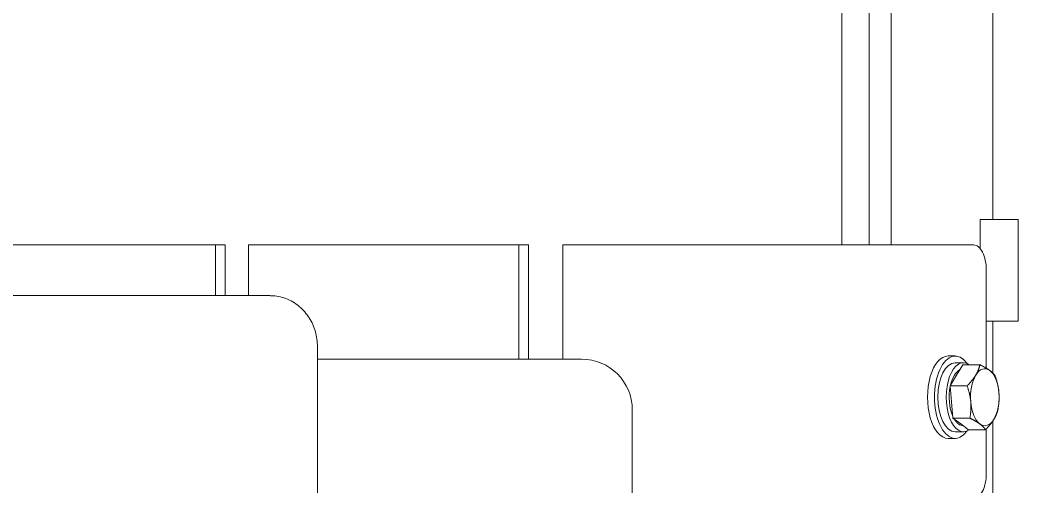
# Model space of a CAD drawing. Header units: inches. Extents: x 12 to 318, y 5 to 204.
# Drawn here: x 234.43 to 244.25, y 74.29 to 78.88 of the extents above; entities that cross this region are included whole.
import ezdxf

# ---------------------------------------------------------------- set-up
doc = ezdxf.new("R2010")
doc.units = ezdxf.units.IN
doc.header["$LTSCALE"] = 9.5
doc.header["$MEASUREMENT"] = 0
doc.layers.add('Visible', color=7, linetype='Continuous', lineweight=18)

msp = doc.modelspace()

# ---------------------------------------------------------------- linework, layer by layer
at = {"layer": 'Visible'}
for p, q in [((244.005029, 76.919365), (244.005029, 80.0604)), ((242.517482, 76.669365), (242.517482, 79.294365)), ((242.517484, 79.294365), (242.517484, 76.669365)), ((242.788523, 76.669365), (242.788523, 79.294365)), ((243.005029, 79.294365), (243.005029, 76.669365)), ((243.880029, 76.919365), (244.25348, 76.919365)), ((243.880029, 76.919365), (243.880029, 76.633526)), ((244.25348, 76.919365), (244.25348, 75.919365)), ((236.354725, 76.669365), (232.366678, 76.669365)), ((236.354725, 76.169365), (236.354725, 76.669365)), ((236.354725, 76.669365), (236.448475, 76.669365)), ((236.448475, 76.669365), (236.448475, 76.169365)), ((239.340347, 76.669365), (236.679484, 76.669365)), ((236.679484, 76.669365), (236.679484, 76.169365)), ((239.340347, 75.544365), (239.340347, 76.669365)), ((239.340347, 76.669365), (239.434097, 76.669365)), ((239.434097, 76.669365), (239.434097, 75.544365)), ((241.516977, 76.669365), (239.77336, 76.669365)), ((239.77336, 76.669365), (239.77336, 75.544365)), ((241.516977, 76.669365), (242.114613, 76.669365)), ((243.81554, 76.669365), (242.114613, 76.669365)), ((243.94054, 75.455926), (243.94054, 76.419365)), ((236.764511, 76.169365), (224.207143, 76.169365)), ((236.889511, 76.169365), (236.764511, 76.169365)), ((243.94054, 75.919365), (244.25348, 75.919365)), ((244.005029, 75.407498), (244.005029, 75.919365)), ((237.356017, 58.919365), (237.356017, 75.669365)), ((243.56554, 75.575365), (243.634822, 75.575365)), ((239.956498, 75.544365), (237.356017, 75.544365)), ((243.716229, 75.509365), (243.634822, 75.509365)), ((243.648251, 75.385756), (243.710718, 75.489255)), ((243.710718, 75.489255), (243.877776, 75.489255)), ((243.585784, 75.282258), (243.648251, 75.385756)), ((243.585784, 75.282258), (243.752842, 75.282258)), ((243.599367, 75.122313), (243.585784, 75.282258)), ((243.612949, 74.962368), (243.599367, 75.122313)), ((240.456498, 59.544365), (240.456498, 75.044365)), ((243.612949, 74.962368), (243.780007, 74.962368)), ((243.688999, 74.905921), (243.612949, 74.962368)), ((243.765048, 74.849475), (243.688999, 74.905921)), ((244.005029, 67.919365), (244.005029, 74.9354)), ((243.716229, 74.829365), (243.634822, 74.829365)), ((243.765048, 74.849475), (243.932106, 74.849475)), ((243.94054, 74.419365), (243.94054, 74.858055)), ((243.56554, 74.763365), (243.634822, 74.763365))]:
    msp.add_line(p, q, dxfattribs=at)
msp.add_arc((239.956498, 75.044365), 0.5, 0, 90, dxfattribs=at)
for centre, major_axis, start_param, end_param in [((243.81554, 76.419365), (0, 0.25), 4.71238898, 6.28318531), ((243.56554, 75.169365), (0, -0.406), 3.14159265, 6.28318531), ((243.634822, 75.169365), (0, -0.406), 2.53151287, 6.89326509), ((243.634822, 75.169365), (0, 0.34), 0, 3.14159265), ((243.716229, 75.169365), (0, -0.34), 2.79593383, 6.62884413), ((243.926676, 75.169365), (0, 0.281), 5.9278232, 6.97502076), ((243.716229, 75.169365), (0, 0.281), 0.24467377, 1.13899712), ((243.926676, 75.169365), (0, -0.281), 3.8334281, 4.88062565), ((243.926676, 75.169365), (0, 0.281), 4.88062565, 5.9278232), ((243.716229, 75.169365), (0, 0.281), 1.18053999, 2.29752601), ((243.926676, 75.169365), (0, 0.281), 3.8334281, 4.88062565), ((243.926676, 75.169365), (0, -0.281), 4.88062565, 5.9278232), ((243.716229, 75.169365), (0, -0.281), 5.59885626, 6.25679015), ((243.926676, 75.169365), (0, -0.281), 5.9278232, 6.97502076), ((243.81554, 74.419365), (0, -0.25), 0, 1.57079633)]:
    msp.add_ellipse(centre, major_axis=major_axis, ratio=0.5, start_param=start_param, end_param=end_param, dxfattribs=at)
msp.add_open_spline([(237.356017, 75.669365), (237.356017, 75.718217), (237.349372, 75.767079), (237.322777, 75.861594), (237.302809, 75.907266), (237.249725, 75.991634), (237.216559, 76.030334), (237.138465, 76.09585), (237.093519, 76.122643), (236.99895, 76.158246), (236.949845, 76.167995), (236.896791, 76.169319), (236.893151, 76.169365), (236.889511, 76.169365)], degree=3, knots=[6.28318531, 6.28318531, 6.28318531, 6.28318531, 6.59734457, 6.59734457, 6.91150384, 6.91150384, 7.2256631, 7.2256631, 7.5388103, 7.5388103, 7.83236453, 7.83236453, 7.85398163, 7.85398163, 7.85398163, 7.85398163], dxfattribs=at)
for points in [[(243.837044, 75.385756), (243.866035, 75.43379), (243.877776, 75.489255)], [(243.877776, 75.489255), (243.940266, 75.459005), (243.975561, 75.432808)], [(243.752842, 75.282258), (243.808053, 75.337722), (243.837044, 75.385756)], [(243.975561, 75.432808), (244.010855, 75.406611), (244.029875, 75.376361)], [(244.029875, 75.376361), (244.058889, 75.290647), (244.065193, 75.216417)], [(243.78816, 75.122313), (243.781856, 75.196544), (243.752842, 75.282258)], [(244.065193, 75.216417), (244.071497, 75.142186), (244.05704, 75.056472)], [(243.780007, 74.962368), (243.794464, 75.048082), (243.78816, 75.122313)], [(244.05704, 75.056472), (244.0453, 75.001007), (244.016309, 74.952973)], [(243.877792, 74.905921), (243.842498, 74.932118), (243.780007, 74.962368)], [(243.932106, 74.849475), (243.913087, 74.879724), (243.877792, 74.905921)], [(244.016309, 74.952973), (243.987318, 74.904939), (243.932106, 74.849475)]]:
    msp.add_rational_spline(points, [1, 1.0379548493, 1], degree=2, dxfattribs=at)

doc.saveas('drawing.dxf')
